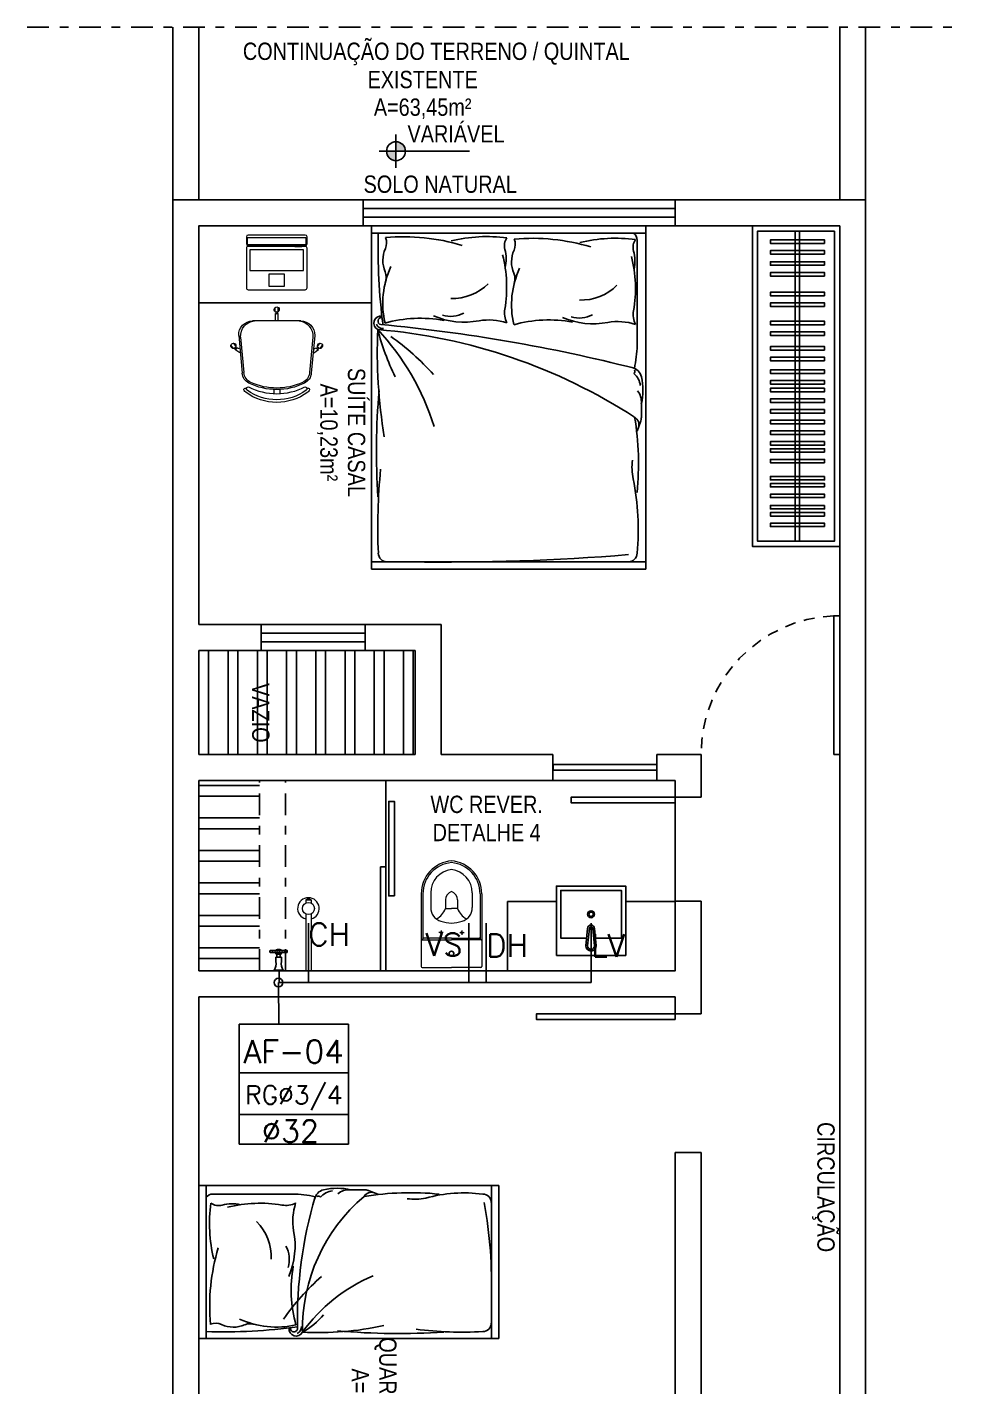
# Model space of a CAD drawing. Extents: x -210 to -126, y -135 to 724.
# Drawn here: x -194.11 to -183.32, y 695.03 to 710.72 of the extents above; entities that cross this region are included whole.
import ezdxf
from ezdxf.enums import TextEntityAlignment as Align

# ---------------------------------------------------------------- set-up
doc = ezdxf.new("R2010")
doc.units = 0
doc.header["$MEASUREMENT"] = 0
doc.linetypes.add('DASHDOT2', pattern=[0.5, 0.25, -0.125, 0, -0.125])
doc.linetypes.add('HIDDEN2', pattern=[0.1875, 0.125, -0.0625])
doc.layers.get('0').update_dxf_attribs({"linetype": 'CONTINUOUS'})
for name, color, linetype in [('02', 8, 'CONTINUOUS'), ('A-PEN-B', 5, 'CONTINUOUS'), ('AF', 5, 'CONTINUOUS'), ('DIVERSOS', 1, 'CONTINUOUS'), ('E-txt-g', 3, 'CONTINUOUS'), ('HIDRO 01', 4, 'CONTINUOUS'), ('MOB', 251, 'CONTINUOUS'), ('Prumadas_L', 1, 'CONTINUOUS'), ('Prumadas_Q', 3, 'CONTINUOUS'), ('Prumadas_T', 2, 'CONTINUOUS')]:
    doc.layers.add(name, color=color, linetype=linetype)
doc.layers.add('E-Lay-9', color=9, linetype='CONTINUOUS', lineweight=9)
doc.layers.add('E-Txt-W', color=7, linetype='CONTINUOUS', lineweight=20)
doc.styles.add('F2', font='swissc.ttf')
doc.styles.add('REG60', font='romans.shx', dxfattribs={"width": 0.8, "height": 0.15})
doc.styles.add('REG80', font='romans.shx', dxfattribs={"width": 0.8, "height": 0.2})
doc.styles.add('ROMANS', font='romans', dxfattribs={"height": 0.1})

# ---------------------------------------------------------------- blocks, each defined once
blk = doc.blocks.new('vaso-s')
at = {"color": 8}
for start, end in [(0, 180), (180, 0)]:
    blk.add_arc((0.08, 0), 0.0143, start, end, dxfattribs=at)
at = {"layer": 'E-Lay-9', "color": 8}
for p, q in [((0, 0.17), (0, 0)), ((0.4256, 0.175), (0.005, 0.175)), ((0.16, 0.17), (0.16, 0.17)), ((0.16, 0.17), (0.16, 0)), ((0.4256, 0.165), (0.165, 0.165)), ((0.17, 0), (0.17, 0.16)), ((0.4306, 0.12), (0.3459, 0.12)), ((0.2134, 0.06), (0.1891, 0.06)), ((0.2013, 0.0479), (0.2013, 0.0722)), ((0.3406, 0.035), (0.3406, 0)), ((0.3906, 0.035), (0.3406, 0.035)), ((0, -0.17), (0, 0)), ((0.16, -0.17), (0.16, 0)), ((0.17, 0), (0.17, -0.1601)), ((0.2134, -0.06), (0.1891, -0.06)), ((0.2013, -0.0479), (0.2013, -0.0722)), ((0.3406, -0.035), (0.3406, 0)), ((0.3906, -0.035), (0.3406, -0.035)), ((0.4306, -0.12), (0.3459, -0.12)), ((0.4256, -0.175), (0.005, -0.175)), ((0.16, -0.17), (0.16, -0.17)), ((0.4256, -0.165), (0.165, -0.165))]:
    blk.add_line(p, q, dxfattribs=at)
for centre in [(0.2013, 0.06), (0.2013, -0.06)]:
    blk.add_circle(centre, 0.005, dxfattribs=at)
for centre, radius, start, end in [((0.005, 0.17), 0.005, 90, 180), ((0.155, 0.17), 0.005, 0, 90), ((0.165, 0.17), 0.00495, 180, 270), ((0.165, 0.16), 0.00495, 0, 90), ((0.4256, -0.015), 0.19, 4.52806, 90), ((0.4256, -0.015), 0.18, 4.78019, 90), ((0.3459, 0.0375), 0.0825, 90, 163.03545), ((0.3754, 0.1358), 0.1066, 206.93947, 250.96472), ((0.4306, -0.015), 0.135, 6.37937, 90), ((0.518, -0.015), 0.2624, 163.03545, 176.7233), ((0.3906, -0.015), 0.05, 17.4576, 90), ((0.518, 0.015), 0.2624, 183.2767, 196.96455), ((0.3459, -0.0375), 0.0825, 196.96455, 270), ((0.3754, -0.1358), 0.1066, 109.03528, 153.06053), ((0.3906, 0.015), 0.05, 270, 342.5424), ((0.4256, 0.015), 0.19, 270, 355.47194), ((0.4256, 0.015), 0.18, 270, 355.21981), ((0.4306, 0.015), 0.135, 270, 353.62063), ((0.005, -0.17), 0.005, 180, 270), ((0.155, -0.17), 0.005, 270, 0), ((0.165, -0.17), 0.00495, 90, 180), ((0.165, -0.1601), 0.00495, 270, 0)]:
    blk.add_arc(centre, radius, start, end, dxfattribs=at)
blk = doc.blocks.new('Chuveiro')
at = {"layer": 'E-Lay-9', "color": 8}
for p, q in [((-0.0311, 0.0156), (-0.3604, 0.0156)), ((0.0509, 0.0156), (0.0311, 0.0156)), ((0.0509, 0.0156), (0.0509, -0.0156)), ((-0.0311, -0.0156), (-0.3604, -0.0156)), ((0.0509, -0.0156), (0.0311, -0.0156))]:
    blk.add_line(p, q, dxfattribs=at)
blk.add_circle((0, 0), 0.0348, dxfattribs=at)
for centre, radius, start, end in [((0, 0), 0.0624, 194.4775, 165.5225), ((0.0093, 0), 0.0444, 339.42663, 20.57337)]:
    blk.add_arc(centre, radius, start, end, dxfattribs=at)
blk = doc.blocks.new('CUBA QUADRADA-flat-4-flat-1')
at = {"layer": 'MOB'}
blk.add_lwpolyline([(0, -0.2), (0.4, -0.2), (0.4, 0.2), (0, 0.2)], close=True, dxfattribs=at)
blk.add_lwpolyline([(0.1, -0.0255), (0.1, -0.175), (0.375, -0.175), (0.375, 0.175), (0.1, 0.175), (0.1, 0.0255)], dxfattribs=at)
for points in [[(0.155, -0.02), (0.055, -0.03, -1), (0.055, 0.03), (0.155, 0.02, -1)], [(0.155, -0.01), (0.055, -0.02, -1), (0.055, 0.02), (0.155, 0.01, -1)]]:
    blk.add_lwpolyline(points, format="xyb", close=True, dxfattribs=at)
for radius in [0.02, 0.0125]:
    blk.add_circle((0.2375, 0), radius, dxfattribs=at)
blk = doc.blocks.new('Cadeira')
at = {"layer": 'E-Lay-9', "color": 8}
for p, q in [((-0.1393, 0), (0.1393, 0)), ((-0.0093, 0.0535), (-0.0093, 0.0769)), ((-0.0075, 0), (-0.0075, 0.0425)), ((-0.0075, 0.0425), (-0.0056, 0.0425)), ((0.0056, 0.0425), (0.0075, 0.0425)), ((0.0075, 0), (0.0075, 0.0425)), ((0.0096, 0.0535), (0.0096, 0.0769)), ((-0.25, -0.1588), (-0.265, -0.1409)), ((-0.2355, -0.1467), (-0.2505, -0.1288)), ((-0.2298, -0.1563), (-0.2313, -0.1575)), ((-0.2144, -0.1618), (-0.2298, -0.1563)), ((-0.2192, -0.0836), (-0.1996, -0.3023)), ((-0.2087, -0.0936), (-0.1898, -0.2982)), ((0.2087, -0.0936), (0.1898, -0.2982)), ((0.2192, -0.0836), (0.1996, -0.3023)), ((0.2144, -0.1618), (0.2298, -0.1563)), ((0.2298, -0.1563), (0.2313, -0.1575)), ((0.2355, -0.1467), (0.2505, -0.1288)), ((0.25, -0.1588), (0.265, -0.1409)), ((-0.2398, -0.1647), (-0.2413, -0.1659)), ((-0.2133, -0.1847), (-0.2413, -0.1659)), ((0.2133, -0.1847), (0.2413, -0.1659)), ((0.2398, -0.1647), (0.2413, -0.1659)), ((-0.0175, -0.3961), (-0.0175, -0.4196)), ((0.0175, -0.3961), (0.0175, -0.4196))]:
    blk.add_line(p, q, dxfattribs=at)
blk.add_lwpolyline([(0.1631, -0.3812, -0.237888), (-0.1631, -0.3812, 0.605717), (-0.1738, -0.3953, 0.122717), (-0.17, -0.4, 0.323529), (0.17, -0.4, 0.122717), (0.1738, -0.3953, 0.605717)], format="xyb", close=True, dxfattribs=at)
for centre in [(0, 0.0466), (-0.2382, -0.1579), (0.2382, -0.1579)]:
    blk.add_circle(centre, 0.005, dxfattribs=at)
for centre, radius, start, end in [((0.0001, 0.0652), 0.015, 281.63338, 257.45365), ((-0.1393, -0.08), 0.08, 90, 182.56924), ((0, 0.0475), 0.0075, 221.81031, 318.18969), ((0.1393, -0.08), 0.08, 357.43076, 90), ((-0.1202, -0.0886), 0.0887, 95.59249, 183.25223), ((0.1202, -0.0886), 0.0887, 356.74777, 84.40751), ((-0.2502, -0.1438), 0.015, 322.54635, 298.36662), ((0.2502, -0.1438), 0.015, 241.63338, 217.45365), ((-0.2388, -0.1573), 0.0075, 261.81031, 358.18969), ((0.2388, -0.1573), 0.0075, 181.81031, 278.18969), ((-0.1299, -0.296), 0.07, 185.12125, 243.60471), ((-0.1201, -0.2918), 0.07, 185.2999, 245.73609), ((0.1201, -0.2918), 0.07, 294.26391, 354.7001), ((0.1299, -0.296), 0.07, 296.39529, 354.87875), ((-0.1819, -0.3961), 0.00782, 29.81088, 225.32554), ((0, -0.0343), 0.3622, 243.60471, 296.39529), ((0, -0.0254), 0.3622, 245.73609, 294.26391), ((0.1819, -0.3961), 0.00782, 314.67446, 150.18912), ((-0.1625, -0.39), 0.0275, 205.14546, 233.45713), ((0, -0.1648), 0.3052, 234.12379, 305.87621), ((-0.1625, -0.39), 0.0125, 205.14546, 233.1301), ((0.1625, -0.39), 0.0275, 306.54287, 334.85454)]:
    blk.add_arc(centre, radius, start, end, dxfattribs=at)
blk = doc.blocks.new('Notebook')
at = {"layer": 'E-Lay-9', "color": 8}
for p, q in [((0.165, 0.315), (-0.165, 0.315)), ((-0.175, 0.305), (-0.175, 0.3)), ((-0.175, 0.3), (-0.175, 0.265)), ((-0.165, 0.255), (0.165, 0.255)), ((0.175, 0.3), (0.175, 0.305)), ((0.175, 0.265), (0.175, 0.3))]:
    blk.add_line(p, q, dxfattribs=at)
for points in [[(-0.165, 0), (0.165, 0, 0.414214), (0.175, 0.01), (0.175, 0.24, 0.414214), (0.165, 0.25), (-0.165, 0.25, 0.414214), (-0.175, 0.24), (-0.175, 0.01, 0.414214)], [(-0.165, 0.26), (0.165, 0.26, 0.414214), (0.17, 0.265), (0.17, 0.295, 0.414214), (0.165, 0.3), (-0.165, 0.3, 0.414214), (-0.17, 0.295), (-0.17, 0.265, 0.414214)]]:
    blk.add_lwpolyline(points, format="xyb", close=True, dxfattribs=at)
for points in [[(-0.105, 0.25), (-0.145, 0.25), (-0.145, 0.255), (-0.105, 0.255)], [(0.105, 0.25), (0.145, 0.25), (0.145, 0.255), (0.105, 0.255)], [(-0.155, 0.11), (0.155, 0.11), (0.155, 0.23), (-0.155, 0.23)], [(-0.045, 0.02), (0.045, 0.02), (0.045, 0.09), (-0.045, 0.09)]]:
    blk.add_lwpolyline(points, close=True, dxfattribs=at)
for centre, start, end in [((-0.165, 0.305), 90, 180), ((0.165, 0.305), 0, 90), ((-0.165, 0.265), 180, 270), ((0.165, 0.265), 270, 360)]:
    blk.add_arc(centre, 0.01, start, end, dxfattribs=at)
blk = doc.blocks.new('TXT-AMB75')
at = {"layer": 'E-txt-g', "style": 'REG80', "width": 0.8, "flags": 8}
blk.add_attdef('TXT', text='', height=0.2, dxfattribs=at).set_placement((0.005, 0.296), align=Align.CENTER)
at = {"layer": 'E-Txt-W', "style": 'REG60', "width": 0.8, "flags": 8}
blk.add_attdef('TXT', text='', height=0.15, dxfattribs=at).set_placement((0.005, 0.027), align=Align.CENTER)
blk = doc.blocks.new('registro de gaveta')
at = {"layer": 'A-PEN-B'}
blk.add_line((0.0673, 0.0153), (-0.0044, 0.0153), dxfattribs=at)
blk.add_circle((0.0673, 0.0128), 0.025, dxfattribs=at)
at = {"layer": 'HIDRO 01', "color": 4}
for p, q in [((-0.1202, 0.0237), (-0.1202, 0.0281)), ((-0.1202, 0.013), (-0.1202, 0.0237)), ((-0.1202, 0.0023), (-0.1202, 0.013)), ((-0.1202, -0.0021), (-0.1202, 0.0023)), ((-0.1172, 0.0618), (-0.1172, 0.0333)), ((-0.1172, 0.0179), (-0.1172, 0.0337)), ((-0.1172, 0.0179), (-0.1172, 0.013)), ((-0.1172, 0.013), (-0.1172, 0.008)), ((-0.1172, 0.008), (-0.1172, -0.0079)), ((-0.1122, 0.0631), (-0.1159, 0.0631)), ((-0.1085, 0.0631), (-0.1122, 0.0631)), ((-0.1072, 0.0618), (-0.1072, 0.0348)), ((-0.1072, 0.0179), (-0.1072, 0.0353)), ((-0.1072, 0.013), (-0.1072, 0.0179)), ((-0.1072, 0.008), (-0.1072, 0.013)), ((-0.1072, 0.008), (-0.1072, -0.0088)), ((-0.0967, 0.0233), (-0.0967, 0.0275)), ((-0.0967, 0.013), (-0.0967, 0.0233)), ((-0.0805, 0.021), (-0.0967, 0.021)), ((-0.0967, 0.0027), (-0.0967, 0.013)), ((-0.0967, -0.0016), (-0.0967, 0.0027)), ((-0.0805, 0.0025), (-0.0967, 0.0025)), ((-0.0805, 0.013), (-0.0805, 0.0291)), ((-0.0805, 0.0291), (-0.0542, 0.0291)), ((-0.0805, -0.0031), (-0.0805, 0.013)), ((-0.0037, 0.039), (0, 0.039)), ((-0.0037, 0.013), (-0.0037, 0.039)), ((-0.0037, -0.013), (-0.0037, 0.013)), ((0, 0.013), (0, 0.039)), ((0, -0.013), (0, 0.013)), ((-0.1202, -0.0021), (-0.1202, -0.0022)), ((-0.1173, -0.0099), (-0.1173, -0.0149)), ((-0.1173, -0.0149), (-0.1173, -0.0198)), ((-0.1172, -0.0358), (-0.1172, -0.0073)), ((-0.1159, -0.0371), (-0.1122, -0.0371)), ((-0.1085, -0.0371), (-0.1122, -0.0371)), ((-0.1074, -0.0149), (-0.1074, -0.0099)), ((-0.1074, -0.0198), (-0.1074, -0.0149)), ((-0.1072, -0.0358), (-0.1072, -0.0088)), ((-0.0542, -0.0031), (-0.0805, -0.0031)), ((0, -0.013), (-0.0037, -0.013))]:
    blk.add_line(p, q, dxfattribs=at)
for points in [[(-0.0967, 0.0275), (-0.0982, 0.0279), (-0.0997, 0.0282), (-0.1019, 0.0287)], [(-0.0967, -0.0016), (-0.0982, -0.0019), (-0.0997, -0.0022), (-0.1019, -0.0027)]]:
    blk.add_lwpolyline(points, dxfattribs=at)
at = {"layer": 'HIDRO 01', "color": 4, "extrusion": (0, 0, -1)}
for centre, radius, start, end in [((0.0851, 0.013), 0.0395, 359.99565, 20.13631), ((0.1212, 0.0238), 0.000989, 20.12195, 100.11243), ((0.1212, 0.0238), 0.000991, 100.09482, 179.99997), ((0.124, 0.0339), 0.00681, 181.23675, 236.37895), ((0.1123, 0.0442), 0.00495, 0.02602, 89.97401), ((0.1123, 0.0368), 0.00495, 270.01829, 359.98187), ((0.1159, 0.0618), 0.00124, 0.00003, 90), ((0.1122, 0.0155), 0.00495, 0.02602, 89.97401), ((0.1122, 0.008), 0.00495, 270.01829, 359.98187), ((0.1123, 0.0442), 0.00495, 90.01816, 179.98176), ((0.1123, 0.0368), 0.00495, 180.01828, 269.98187), ((0.1122, 0.0155), 0.00495, 90.01816, 179.98176), ((0.1122, 0.008), 0.00495, 180.01828, 269.98187), ((0.1004, 0.0353), 0.00681, 282.35991, 359.99998), ((0.0409, 0.0948), 0.0671, 236.35821, 281.45069), ((0.0409, -0.0689), 0.0671, 78.54956, 123.64201), ((0.124, -0.0079), 0.00681, 123.6059, 180.00001), ((0.1123, -0.0099), 0.00495, 0.02602, 89.97401), ((0.1123, -0.0198), 0.00495, 270.01829, 359.98187), ((0.1123, -0.0099), 0.00495, 90.01816, 179.98176), ((0.1123, -0.0198), 0.00495, 180.01828, 269.98187), ((0.1085, -0.0358), 0.00124, 180, 270), ((0.1004, -0.0093), 0.00681, 359.9998, 77.64333)]:
    blk.add_arc(centre, radius, start, end, dxfattribs=at)
at = {"layer": 'HIDRO 01', "color": 4}
for centre, radius, start, end in [((-0.0851, 0.013), 0.0394, 179.994, 200.13886), ((-0.1201, 0.0281), 0.000125, 123.88448, 179.91511), ((-0.1085, 0.0618), 0.00124, 359.99895, 90), ((-0.1212, -0.0002), 0.00099, 200.12706, 280.0763), ((-0.1212, -0.0002), 0.00099, 280.07207, 0.00336), ((-0.1201, -0.0021), 0.000124, 206.71741, 236.35591), ((-0.1159, -0.0358), 0.00124, 179.99835, 270)]:
    blk.add_arc(centre, radius, start, end, dxfattribs=at)
blk = doc.blocks.new('NIVEL')
at = {"layer": 'DIVERSOS'}
h = blk.add_hatch(color=7, dxfattribs=at)
h.paths.add_polyline_path([(0, 0.137, 0.414214), (-0.137, 0), (0, 0)])
h.paths.add_polyline_path([(0, 0), (0, -0.137, 0.414214), (0.137, 0)])
at = {"layer": 'DIVERSOS', "color": 7}
for p, q in [((0, 0.242), (0, -0.242)), ((1.067, 0), (-0.242, 0))]:
    blk.add_line(p, q, dxfattribs=at)
blk.add_circle((0, 0), 0.137, dxfattribs=at)

msp = doc.modelspace()

# ---------------------------------------------------------------- hatches: boundary and pattern name
at = {"layer": '02', "linetype": 'HIDDEN2'}
h = msp.add_hatch(dxfattribs=at)
h.set_pattern_fill('ANSI32', color=256, scale=0.9, angle=45, style=0)
h.set_pattern_definition([(90, (-1487.79306, 251.04272), (-0.3375, 1e-16), []), (90, (-1487.68056, 251.15522), (-0.3375, 1e-16), [])])
h.paths.add_polyline_path([(-189.632, 702.325), (-189.632, 703.525), (-190.21, 703.525), (-190.352, 703.525), (-190.352, 702.325)])
h.paths.add_polyline_path([(-190.352, 702.325), (-190.352, 703.525), (-191.41, 703.525), (-192.132, 703.525), (-192.132, 702.325)])
h.paths.add_polyline_path([(-191.167, 702.666), (-190.603, 702.666), (-190.603, 703.085), (-191.167, 703.085)], flags=24)
h.paths.add_polyline_path([(-191.573, 703.2), (-191.573, 702.478), (-191.259, 702.478), (-191.259, 703.2)], flags=24)
h = msp.add_hatch(dxfattribs=at)
h.set_pattern_fill('ANSI32', color=256, angle=-45, style=0)
h.set_pattern_definition([(360, (-1656.73703, 261.71673), (1e-16, 0.375), []), (360, (-1656.61203, 261.59173), (1e-16, 0.375), [])])
h.paths.add_polyline_path([(-191.432, 702.025), (-192.132, 702.025), (-192.132, 699.825), (-191.432, 699.825)])
h.paths.add_polyline_path([(-192.001, 701.425), (-191.57, 701.425), (-191.57, 701.844), (-192.001, 701.844)], flags=24)

# ---------------------------------------------------------------- linework, layer by layer
at = {"layer": '02', "linetype": 'DASHDOT2'}
for p, q in [((-194.113, 710.718), (-183.322, 710.718)), ((-191.432, 699.825), (-191.432, 702.025)), ((-191.132, 699.825), (-191.132, 702.025))]:
    msp.add_line(p, q, dxfattribs=at)
at = {"layer": '02', "linetype": 'Continuous'}
for p, q in [((-192.432, 708.725), (-192.432, 710.718)), ((-192.132, 708.725), (-192.132, 710.718)), ((-184.732, 710.718), (-184.732, 708.725)), ((-184.432, 710.718), (-184.432, 708.725)), ((-192.432, 677.325), (-192.432, 708.725)), ((-192.432, 708.725), (-190.232, 708.725)), ((-190.232, 708.725), (-192.432, 708.725)), ((-190.232, 708.725), (-190.232, 708.425)), ((-186.632, 708.725), (-190.232, 708.725)), ((-186.632, 708.725), (-184.432, 708.725)), ((-184.432, 708.725), (-186.632, 708.725)), ((-186.632, 708.725), (-186.632, 708.425)), ((-184.432, 708.725), (-184.432, 677.325)), ((-186.632, 708.625), (-190.232, 708.625)), ((-186.632, 708.525), (-190.232, 708.525)), ((-192.132, 708.425), (-190.232, 708.425)), ((-190.232, 708.425), (-192.132, 708.425)), ((-192.132, 703.825), (-192.132, 708.425)), ((-186.632, 708.425), (-190.232, 708.425)), ((-186.632, 708.425), (-184.732, 708.425)), ((-184.732, 708.425), (-186.632, 708.425)), ((-184.732, 708.425), (-184.732, 683.325)), ((-184.732, 702.325), (-184.732, 708.425)), ((-191.41, 703.825), (-192.132, 703.825)), ((-191.41, 703.825), (-191.41, 703.825)), ((-191.41, 703.825), (-191.41, 703.525)), ((-190.21, 703.825), (-191.41, 703.825)), ((-189.332, 703.825), (-190.21, 703.825)), ((-190.21, 703.825), (-190.21, 703.525)), ((-189.332, 702.325), (-189.332, 703.825)), ((-190.21, 703.725), (-191.41, 703.725)), ((-192.132, 702.325), (-192.132, 703.525)), ((-191.41, 703.525), (-192.132, 703.525)), ((-190.21, 703.625), (-191.41, 703.625)), ((-190.21, 703.525), (-191.41, 703.525)), ((-189.632, 703.525), (-190.21, 703.525)), ((-189.632, 702.325), (-189.632, 703.525)), ((-189.632, 702.325), (-192.132, 702.325)), ((-188.043, 702.325), (-189.332, 702.325)), ((-188.043, 702.325), (-188.043, 702.025)), ((-186.332, 702.325), (-186.843, 702.325)), ((-186.843, 702.325), (-186.843, 702.025)), ((-186.332, 701.832), (-186.332, 702.325)), ((-192.132, 699.825), (-192.132, 702.025)), ((-188.043, 702.025), (-192.132, 702.025)), ((-186.843, 702.025), (-188.043, 702.025)), ((-186.632, 702.025), (-186.843, 702.025)), ((-186.632, 701.832), (-186.632, 702.025)), ((-186.632, 701.832), (-186.332, 701.832)), ((-186.632, 700.632), (-186.632, 701.832)), ((-186.632, 699.825), (-186.632, 700.632)), ((-186.632, 700.632), (-186.332, 700.632)), ((-186.332, 699.331), (-186.332, 700.632)), ((-186.632, 699.825), (-192.132, 699.825)), ((-192.132, 693.225), (-192.132, 699.525)), ((-186.632, 699.525), (-192.132, 699.525)), ((-186.632, 699.331), (-186.632, 699.525)), ((-186.632, 699.331), (-186.332, 699.331)), ((-186.632, 695.025), (-186.632, 697.731)), ((-186.632, 697.731), (-186.332, 697.731)), ((-186.332, 695.025), (-186.332, 697.731))]:
    msp.add_line(p, q, dxfattribs=at)
at = {"layer": '02'}
for p, q in [((-186.972, 708.425), (-190.74, 708.425)), ((-190.138, 708.425), (-190.138, 704.462)), ((-186.972, 708.425), (-186.972, 704.462)), ((-190.138, 708.34), (-186.972, 708.34)), ((-187.071, 707.044), (-187.071, 708.261)), ((-187.022, 706.209), (-187.022, 706.403)), ((-187.028, 706.175), (-187.071, 706.057)), ((-190.138, 704.547), (-186.972, 704.547)), ((-190.138, 704.462), (-186.972, 704.462)), ((-189.972, 699.825), (-189.972, 702.025)), ((-192.132, 697.349), (-188.669, 697.349)), ((-192.132, 697.349), (-192.132, 695.583)), ((-192.047, 695.583), (-192.047, 697.349)), ((-191.051, 697.25), (-191.968, 697.25)), ((-190.216, 697.299), (-190.41, 697.299)), ((-190.182, 697.293), (-190.064, 697.25)), ((-188.754, 695.583), (-188.754, 697.349)), ((-188.669, 695.583), (-188.669, 697.349)), ((-192.132, 695.583), (-188.669, 695.583))]:
    msp.add_line(p, q, dxfattribs=at)
at = {"layer": '02', "ltscale": 0.5}
for p, q in [((-185.245, 708.365), (-185.245, 704.785)), ((-185.195, 708.365), (-185.195, 704.785))]:
    msp.add_line(p, q, dxfattribs=at)
at = {"layer": '02'}
for points in [[(-192.132, 707.536), (-192.132, 708.425), (-190.138, 708.425), (-190.138, 707.536)], [(-184.732, 708.425), (-184.732, 704.725), (-185.74, 704.725), (-185.74, 708.425)], [(-184.792, 708.365), (-184.792, 704.785), (-185.68, 704.785), (-185.68, 708.365)], [(-189.874, 700.692), (-189.939, 700.692), (-189.939, 701.782), (-189.874, 701.782)], [(-189.972, 699.825), (-190.033, 699.825), (-190.033, 701.025), (-189.972, 701.025)]]:
    msp.add_lwpolyline(points, close=True, dxfattribs=at)
at = {"layer": '02', "ltscale": 0.5}
for points in [[(-184.907, 708.223), (-184.907, 708.263), (-185.531, 708.263), (-185.531, 708.223)], [(-184.907, 708.1), (-184.907, 708.14), (-185.531, 708.14), (-185.531, 708.1)], [(-184.907, 707.97), (-184.907, 708.01), (-185.531, 708.01), (-185.531, 707.97)], [(-184.907, 707.846), (-184.907, 707.886), (-185.531, 707.886), (-185.531, 707.846)], [(-184.907, 707.619), (-184.907, 707.659), (-185.531, 707.659), (-185.531, 707.619)], [(-184.907, 707.496), (-184.907, 707.536), (-185.531, 707.536), (-185.531, 707.496)], [(-184.907, 707.283), (-184.907, 707.323), (-185.531, 707.323), (-185.531, 707.283)], [(-184.907, 707.16), (-184.907, 707.2), (-185.531, 707.2), (-185.531, 707.16)], [(-184.907, 706.992), (-184.907, 707.032), (-185.531, 707.032), (-185.531, 706.992)], [(-184.907, 706.868), (-184.907, 706.908), (-185.531, 706.908), (-185.531, 706.868)], [(-184.907, 706.722), (-184.907, 706.762), (-185.531, 706.762), (-185.531, 706.722)], [(-184.907, 706.599), (-184.907, 706.639), (-185.531, 706.639), (-185.531, 706.599)], [(-184.907, 706.55), (-184.907, 706.51), (-185.531, 706.51), (-185.531, 706.55)], [(-184.907, 706.427), (-184.907, 706.387), (-185.531, 706.387), (-185.531, 706.427)], [(-184.907, 706.304), (-184.907, 706.264), (-185.531, 706.264), (-185.531, 706.304)], [(-184.907, 706.181), (-184.907, 706.141), (-185.531, 706.141), (-185.531, 706.181)], [(-184.907, 706.058), (-184.907, 706.018), (-185.531, 706.018), (-185.531, 706.058)], [(-184.907, 705.935), (-184.907, 705.895), (-185.531, 705.895), (-185.531, 705.935)], [(-184.907, 705.813), (-184.907, 705.853), (-185.531, 705.853), (-185.531, 705.813)], [(-184.907, 705.69), (-184.907, 705.73), (-185.531, 705.73), (-185.531, 705.69)], [(-184.907, 705.533), (-184.907, 705.493), (-185.531, 705.493), (-185.531, 705.533)], [(-184.907, 705.411), (-184.907, 705.451), (-185.531, 705.451), (-185.531, 705.411)], [(-184.907, 705.288), (-184.907, 705.328), (-185.531, 705.328), (-185.531, 705.288)], [(-184.907, 705.198), (-184.907, 705.158), (-185.531, 705.158), (-185.531, 705.198)], [(-184.907, 705.076), (-184.907, 705.116), (-185.531, 705.116), (-185.531, 705.076)], [(-184.907, 704.953), (-184.907, 704.993), (-185.531, 704.993), (-185.531, 704.953)]]:
    msp.add_lwpolyline(points, close=True, dxfattribs=at)
at = {"layer": '02', "linetype": 'Continuous'}
for points in [[(-184.8, 702.325), (-184.8, 703.925), (-184.732, 703.925), (-184.732, 702.325)], [(-188.042, 702.141), (-186.843, 702.141), (-186.843, 702.209), (-188.042, 702.209)], [(-186.632, 701.764), (-187.831, 701.764), (-187.831, 701.832), (-186.632, 701.832)], [(-186.632, 699.263), (-188.231, 699.263), (-188.231, 699.331), (-186.632, 699.331)]]:
    msp.add_lwpolyline(points, close=True, dxfattribs=at)
at = {"layer": '02'}
msp.add_lwpolyline([(-187.202, 700.625), (-186.632, 700.625), (-186.632, 699.825), (-188.566, 699.825), (-188.566, 700.625), (-188.002, 700.625)], dxfattribs=at)
for centre, radius, start, end in [((-183.429, 708.152), 6.633, 178.3703, 187.5322), ((-190.126, 708.229), 0.163, 335.7877, 21.7124), ((-189.764, 705.974), 2.325, 73.2017, 95.199), ((-188.804, 706.535), 1.766, 82.5099, 103.5732), ((-188.446, 708.195), 0.158, 144.3788, 195.1988), ((-188.64, 708.21), 0.163, 335.7877, 21.7124), ((-188.278, 705.956), 2.325, 73.2017, 95.199), ((-187.318, 706.516), 1.766, 82.5099, 103.5732), ((-186.96, 708.176), 0.158, 144.3788, 195.1988), ((-187.17, 708.261), 0.0988, 360, 53.1301), ((-189.673, 708.026), 0.334, 155.7877, 202.8808), ((-190.094, 707.718), 1.517, 350.3711, 14.26), ((-189.02, 708.039), 0.437, 347.312, 15.1988), ((-188.187, 708.007), 0.334, 155.7877, 202.8808), ((-188.607, 707.699), 1.517, 350.3711, 14.26), ((-187.533, 708.02), 0.437, 347.312, 15.1988), ((-188.999, 707.53), 1.008, 155.118, 192.9862), ((-190.137, 707.83), 0.17, 339.0161, 22.8808), ((-187.513, 707.511), 1.008, 155.118, 192.9862), ((-189.201, 708.169), 0.582, 267.8295, 315.0098), ((-188.651, 707.811), 0.17, 339.0161, 22.8808), ((-187.715, 708.15), 0.582, 267.8295, 315.0098), ((-188.348, 707.422), 0.254, 170.3711, 206.9649), ((-186.862, 707.403), 0.254, 170.3711, 206.9649), ((-190.029, 707.301), 0.0818, 81.6091, 243.9382), ((-190.005, 707.321), 0.0818, 202.6052, 274.4989), ((-190.021, 707.326), 0.0413, 81.2915, 258.1256), ((-191.751, 688.583), 18.782, 75.6716, 84.7419), ((-189.575, 705.829), 1.529, 79.7638, 105.4497), ((-189.068, 708.205), 0.892, 246.6878, 281.1217), ((-189.227, 707.713), 0.333, 254.1407, 297.6985), ((-188.783, 706.65), 0.689, 72.3598, 99.3926), ((-188.088, 705.81), 1.529, 79.7638, 105.4497), ((-187.581, 708.186), 0.892, 246.6878, 281.1217), ((-187.741, 707.694), 0.333, 254.1407, 297.6985), ((-187.297, 706.631), 0.689, 72.3598, 99.3926), ((-184.146, 706.969), 5.925, 177.4941, 189.5094), ((-192.175, 705.254), 2.889, 17.2387, 43.0858), ((-190.6, 700.806), 6.444, 57.0954, 85.2363), ((-187.401, 707.901), 2.748, 194.1894, 206.3096), ((-191.555, 704.82), 2.848, 41.512, 54.8728), ((-188.327, 707.061), 1.256, 347.089, 359.2313), ((-187.156, 706.653), 0.138, 12.8827, 78.3869), ((-187.128, 706.745), 0.0329, 308.531, 30.6976), ((-187.234, 706.565), 0.2, 4.6849, 50.5984), ((-187.706, 706.527), 0.702, 346.9286, 12.8827), ((-182.161, 705.821), 7.92, 174.9255, 183.8008), ((-187.234, 706.39), 0.213, 356.6017, 37.7302), ((-190.306, 705.679), 3.251, 354.178, 9.5071), ((-187.149, 706.131), 0.0988, 339.7541, 59.4872), ((-187.121, 706.209), 0.0988, 339.7541, 360), ((-187.121, 706.209), 0.0988, 339.7541, 360), ((-186.471, 705.633), 0.659, 172.4747, 191.3425), ((-183.174, 704.944), 6.891, 174.3997, 182.4764), ((-189.947, 704.922), 2.889, 354.515, 11.6057), ((-189.96, 704.646), 0.0988, 180, 270), ((-189.302, 730.955), 26.411, 269.1705, 274.6303), ((-187.17, 704.646), 0.0988, 270, 360), ((-191.968, 697.151), 0.0988, 90, 143.1301), ((-191.068, 695.994), 1.256, 77.089, 89.2313), ((-190.66, 697.165), 0.138, 102.8827, 168.3869), ((-190.752, 697.193), 0.0329, 38.531, 120.6976), ((-190.572, 697.087), 0.2, 94.6849, 140.5984), ((-190.534, 696.615), 0.702, 76.9286, 102.8827), ((-190.397, 697.086), 0.213, 86.6017, 127.7302), ((-190.138, 697.172), 0.0988, 69.7541, 149.4872), ((-189.686, 694.015), 3.251, 84.178, 99.5071), ((-190.216, 697.2), 0.0988, 69.7541, 90), ((-190.216, 697.2), 0.0988, 69.7541, 90), ((-189.065, 695.554), 1.709, 82.8693, 105.1081), ((-188.853, 697.151), 0.0988, 360, 90), ((-190.242, 696.916), 1.766, 172.5099, 193.5732), ((-191.901, 697.275), 0.158, 234.3788, 285.1988), ((-191.746, 696.701), 0.437, 77.312, 105.1988), ((-191.425, 695.627), 1.517, 80.3711, 104.26), ((-191.129, 697.373), 0.254, 260.3711, 296.9649), ((-190.357, 696.938), 0.689, 162.3598, 189.3926), ((-185.919, 695.787), 5.075, 163.6145, 181.0765), ((-188.926, 695.688), 2.009, 130.2136, 180.9039), ((-189.64, 697.85), 0.659, 262.4747, 281.3425), ((-193.974, 696.206), 5.223, 358.1405, 10.4224), ((-191.876, 696.52), 0.582, 357.8295, 45.0098), ((-191.912, 696.653), 0.892, 336.6878, 11.1217), ((-189.681, 695.957), 2.325, 163.2017, 185.199), ((-191.42, 696.494), 0.333, 344.1407, 27.6985), ((-188.826, 694.166), 2.848, 131.512, 144.8728), ((-189.536, 696.146), 1.529, 169.7638, 195.4497), ((-189.391, 694.552), 1.898, 112.5014, 144.4283), ((-191.325, 696.38), 0.822, 298.3239, 320.5105), ((-191.858, 702.292), 6.633, 268.3703, 277.5322), ((-191.936, 695.595), 0.163, 65.7877, 111.7124), ((-191.732, 696.048), 0.334, 245.7877, 292.8808), ((-191.236, 696.722), 1.008, 245.118, 282.9862), ((-191.536, 695.584), 0.17, 69.0161, 112.8808), ((-191.008, 695.692), 0.0818, 171.6091, 333.9382), ((-191.033, 695.7), 0.0413, 171.2915, 348.1256), ((-191.028, 695.716), 0.0818, 292.6052, 4.4989), ((-190.738, 699.068), 3.417, 266.7045, 282.5307), ((-189.828, 703.56), 7.92, 264.9255, 273.8008), ((-189.089, 700.004), 4.348, 262.9481, 273.1174), ((-188.853, 695.761), 0.0988, 270, 360)]:
    msp.add_arc(centre, radius, start, end, dxfattribs=at)
at = {"layer": '02', "linetype": 'HIDDEN2'}
msp.add_arc((-184.73, 702.325), 1.602, 92.4771, 179.977, dxfattribs=at)
at = {"layer": '02', "linetype": 'Continuous'}
for centre, radius, start, end in [((-188.113, 694.997), 1.781, 275.8369, 0.896), ((-188.116, 694.998), 1.484, 277.1071, 1.0642)]:
    msp.add_arc(centre, radius, start, end, dxfattribs=at)
at = {"layer": 'AF', "linetype": 'Continuous'}
for p, q in [((-190.867, 700.377), (-190.867, 699.691)), ((-189.014, 700.377), (-189.014, 699.691)), ((-188.814, 700.377), (-188.814, 699.691)), ((-187.602, 700.377), (-187.602, 699.691)), ((-191.205, 699.691), (-187.602, 699.691))]:
    msp.add_line(p, q, dxfattribs=at)
at = {"layer": 'Prumadas_L'}
for p, q in [((-191.21, 699.691), (-191.207, 699.21)), ((-191.666, 698.651), (-190.405, 698.651)), ((-191.666, 698.167), (-190.405, 698.167))]:
    msp.add_line(p, q, dxfattribs=at)
at = {"layer": 'Prumadas_Q'}
for p, q in [((-191.666, 699.21), (-190.405, 699.21)), ((-191.666, 697.825), (-191.666, 699.21)), ((-190.405, 699.21), (-190.405, 697.825)), ((-190.405, 697.825), (-191.666, 697.825))]:
    msp.add_line(p, q, dxfattribs=at)

# ---------------------------------------------------------------- block references
at = {"layer": '02'}
ref = msp.add_blockref('TXT-AMB75', (-189.397, 709.908), dxfattribs=dict(at, xscale=1.458, yscale=1.458, zscale=1.458))
ref.add_attrib('TXT', 'CONTINUAÇÃO DO TERRENO / QUINTAL', dxfattribs={"layer": 'E-txt-g', "color": 2, "height": 0.2, "style": 'F2'}).set_placement((-189.389, 710.34), align=Align.CENTER)
ref = msp.add_blockref('TXT-AMB75', (-189.555, 709.582), dxfattribs=dict(at, xscale=1.458, yscale=1.458, zscale=1.458))
ref.add_attrib('TXT', 'EXISTENTE', dxfattribs={"layer": 'E-txt-g', "color": 2, "height": 0.2, "style": 'F2'}).set_placement((-189.547, 710.014), align=Align.CENTER)
ref.add_attrib('TXT', 'A=63,45m²', dxfattribs={"layer": 'E-Txt-W', "height": 0.2, "style": 'F2'}).set_placement((-189.547, 709.695), align=Align.CENTER)
at = {"layer": '02', "linetype": 'Continuous', "xscale": -0.7971733240954236, "yscale": 0.7971733240954236, "zscale": 0.7971733240954236, "rotation": 180}
msp.add_blockref('NIVEL', (-189.855, 709.286), dxfattribs=at)
at = {"layer": '02', "yscale": 2, "zscale": 2}
for name, p, xscale in [('Notebook', (-191.232, 707.688, 6.572), 2), ('Cadeira', (-191.232, 707.328, 6.572), -2)]:
    msp.add_blockref(name, p, dxfattribs=dict(at, xscale=xscale))
at = {"layer": '02'}
ref = msp.add_blockref('TXT-AMB75', (-190.842, 706.049), dxfattribs=dict(at, xscale=1.458, yscale=1.458, zscale=1.458, rotation=270))
ref.add_attrib('TXT', 'SUÍTE CASAL', dxfattribs={"layer": 'E-txt-g', "color": 2, "height": 0.2, "rotation": 270, "style": 'F2'}).set_placement((-190.41, 706.041), align=Align.CENTER)
ref.add_attrib('TXT', 'A=10,23m²', dxfattribs={"layer": 'E-Txt-W', "height": 0.2, "rotation": 270, "style": 'F2'}).set_placement((-190.729, 706.041), align=Align.CENTER)
ref = msp.add_blockref('TXT-AMB75', (-188.816, 701.216), dxfattribs=dict(at, xscale=1.458, yscale=1.458, zscale=1.458))
ref.add_attrib('TXT', 'WC REVER.', dxfattribs={"layer": 'E-txt-g', "color": 2, "height": 0.2, "style": 'F2'}).set_placement((-188.808, 701.648), align=Align.CENTER)
ref = msp.add_blockref('TXT-AMB75', (-188.816, 700.891), dxfattribs=dict(at, xscale=1.458, yscale=1.458, zscale=1.458))
ref.add_attrib('TXT', 'DETALHE 4', dxfattribs={"layer": 'E-txt-g', "color": 2, "height": 0.2, "style": 'F2'}).set_placement((-188.808, 701.323), align=Align.CENTER)
at = {"layer": '02', "yscale": 2, "zscale": 2}
for name, p, xscale, rotation in [('vaso-s', (-189.214, 699.865), 2, 89.99999999999997), ('CUBA QUADRADA-flat-4-flat-1', (-187.602, 700.005), -2, 270), ('Chuveiro', (-190.866, 700.546), 2, 89.99999999999997)]:
    msp.add_blockref(name, p, dxfattribs=dict(at, xscale=xscale, rotation=rotation))
at = {"layer": '02'}
ref = msp.add_blockref('TXT-AMB75', (-185.422, 697.338), dxfattribs=dict(at, xscale=1.458, yscale=1.458, zscale=1.458, rotation=270))
ref.add_attrib('TXT', 'CIRCULAÇÃO', dxfattribs={"layer": 'E-txt-g', "color": 2, "height": 0.2, "rotation": 270, "style": 'F2'}).set_placement((-184.99, 697.33), align=Align.CENTER)
ref = msp.add_blockref('TXT-AMB75', (-190.482, 694.746), dxfattribs=dict(at, xscale=1.458, yscale=1.458, zscale=1.458, rotation=270))
ref.add_attrib('TXT', 'QUARTO FILHO', dxfattribs={"layer": 'E-txt-g', "color": 2, "height": 0.2, "rotation": 270, "style": 'F2'}).set_placement((-190.049, 694.738), align=Align.CENTER)
ref.add_attrib('TXT', 'A=8,13m²', dxfattribs={"layer": 'E-Txt-W', "height": 0.2, "rotation": 270, "style": 'F2'}).set_placement((-190.368, 694.738), align=Align.CENTER)
at = {"layer": 'AF', "linetype": 'Continuous', "xscale": 2, "yscale": 2, "zscale": 2, "rotation": 270}
msp.add_blockref('registro de gaveta', (-191.236, 699.825), dxfattribs=at)

# ---------------------------------------------------------------- texts
at = {"layer": '02', "linetype": 'Continuous', "style": 'F2'}
for s, p in [('VARIÁVEL', (-189.722, 709.587)), ('SOLO NATURAL', (-190.229, 709.006))]:
    msp.add_text(s, height=0.2, dxfattribs=at).set_placement(p, align=Align.TOP_LEFT)
msp.add_text('VAZIO', height=0.2, rotation=270, dxfattribs=at).set_placement((-191.316, 703.148, 3.424), align=Align.TOP_LEFT)
at = {"layer": 'Prumadas_T', "style": 'ROMANS'}
for s, p in [('CH', (-190.867, 700.116)), ('VS', (-189.515, 699.998)), ('DH', (-188.814, 699.988)), ('LV', (-187.602, 699.987))]:
    msp.add_text(s, height=0.2621, rotation=360, dxfattribs=at).set_placement(p)
for s, height, p in [('AF-04', 0.2647, (-191.035, 698.762)), ('RG%%C3/4', 0.2117, (-191.034, 698.289)), ('%%C32', 0.2562, (-191.073, 697.847))]:
    msp.add_text(s, height=height, rotation=0, dxfattribs=at).set_placement(p, align=Align.CENTER)

doc.saveas('drawing.dxf')
